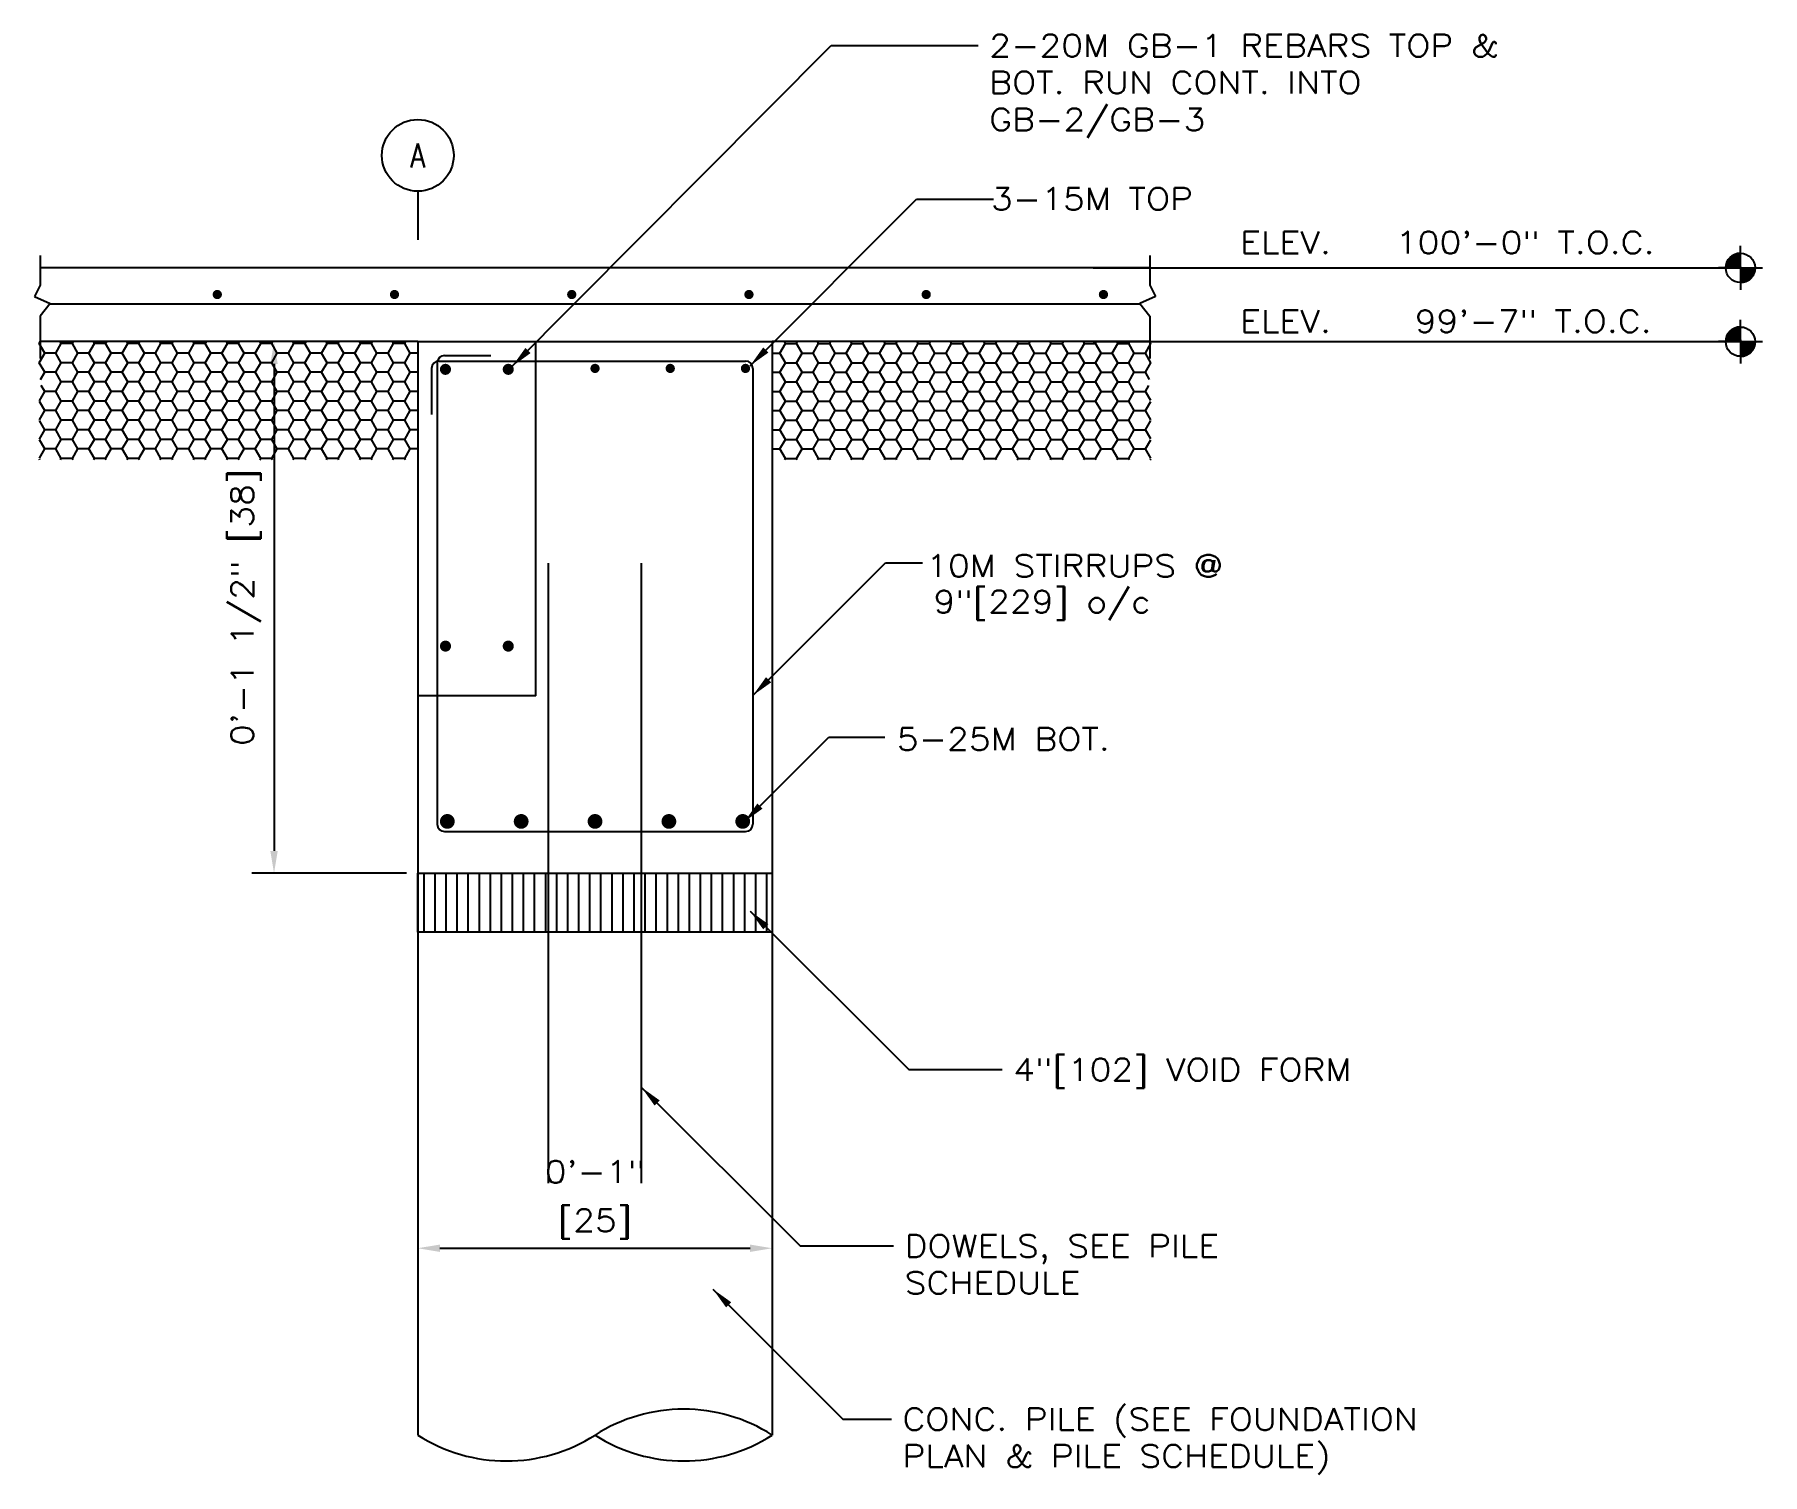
# Model space of a CAD drawing. Header units: inches. Extents: x -229 to 9761, y -1201 to 3580.
# Drawn here: x 1463.5 to 1580.5, y -589.4 to -491.8 of the extents above; entities that cross this region are included whole.
import ezdxf
from ezdxf.enums import TextEntityAlignment as Align

# ---------------------------------------------------------------- set-up
doc = ezdxf.new("R2010")
doc.units = ezdxf.units.IN
doc.header["$MEASUREMENT"] = 0
doc.layers.get('0').update_dxf_attribs({"linetype": 'CONTINUOUS'})
doc.layers.get('DEFPOINTS').update_dxf_attribs({"linetype": 'CONTINUOUS'})
for name, color, linetype in [('Architectural_Plan_Dim', 5, 'CONTINUOUS'), ('Foundation_Details_Reinf', 131, 'CONTINUOUS'), ('LAYER11A', 11, 'CONTINUOUS'), ('LAYER131A', 131, 'CONTINUOUS'), ('LAYER72A', 72, 'CONTINUOUS'), ('LAYER7A', 7, 'CONTINUOUS'), ('Structural_Plan_GB', 41, 'CONTINUOUS'), ('Structural_Section_Dim', 5, 'CONTINUOUS'), ('Structural_Section_Elev', 3, 'CONTINUOUS'), ('Structural_Section_Text', 5, 'CONTINUOUS')]:
    doc.layers.add(name, color=color, linetype=linetype)
doc.styles.add('ROMANS-115', font='romans.shx', dxfattribs={"width": 1.15})
doc.styles.add('ROMANS80', font='romans.shx', dxfattribs={"width": 0.8})
doc.dimstyles.new('12-ROMANS-115-PS', dxfattribs={"dimscale": 0, "dimtxt": 0.0625, "dimasz": 0.0625, "dimexe": 0.0625, "dimexo": 0.03125, "dimgap": 0.03125, "dimtad": 1, "dimdec": 3, "dimlfac": 24, "dimzin": 1, "dimdsep": 46, "dimlunit": 4, "dimtxsty": 'ROMANS-115', "dimcen": 0.125, "dimclrd": 256, "dimclre": 256, "dimclrt": 256, "dimadec": 0, "dimazin": 0, "dimtfac": 1, "dimtdec": 3, "dimtofl": 0, "dimtmove": 0, "dimatfit": 0, "dimfxl": 1, "dimfrac": 2, "dimtolj": 1, "dimtzin": 0, "dimarcsym": 0})
doc.dimstyles.new('12-ROMANS-115-PS-APV', dxfattribs={"dimscale": 0, "dimtxt": 0.0625, "dimasz": 0.0625, "dimexe": 0.0625, "dimexo": 0.03125, "dimgap": 0.03125, "dimtad": 1, "dimdec": 3, "dimlfac": 24, "dimzin": 1, "dimdsep": 46, "dimlunit": 4, "dimtxsty": 'ROMANS-115', "dimcen": 0.125, "dimclrd": 256, "dimclre": 256, "dimclrt": 256, "dimadec": 0, "dimazin": 0, "dimtfac": 1, "dimtdec": 3, "dimtofl": 0, "dimtmove": 0, "dimatfit": 0, "dimfxl": 1, "dimfrac": 2, "dimtolj": 1, "dimtzin": 0, "dimarcsym": 0})

# ---------------------------------------------------------------- blocks, each defined once
blk = doc.blocks.new('*D125')
at = {"layer": 'DEFPOINTS', "color": 0, "ltscale": 2}
for p in [(1489.48, -512.64), (1479.75, -548.64), (1489.48, -548.64)]:
    blk.add_point(p, dxfattribs=at)
at = {"layer": 'Structural_Section_Dim', "lineweight": -2, "ltscale": 2}
for p, q in [((1479.75, -514.14), (1479.75, -547.14)), ((1488.73, -548.64), (1478.25, -548.64))]:
    blk.add_line(p, q, dxfattribs=at)
at = {"layer": 'Structural_Section_Dim', "ltscale": 2}
for points in [[(1479.5, -514.14), (1480, -514.14), (1479.75, -512.64)], [(1479.5, -547.14), (1480, -547.14), (1479.75, -548.64)]]:
    blk.add_solid(points, dxfattribs=at)
at = {"layer": 'Structural_Section_Dim', "ltscale": 2, "insert": (1477.85, -530.64), "char_height": 1.5, "attachment_point": 5, "rotation": 90, "style": 'ROMANS-115'}
blk.add_mtext('\\A1;0\'-1 1/2" [38]', dxfattribs=at)
blk = doc.blocks.new('*D126')
at = {"layer": 'DEFPOINTS', "color": 0, "ltscale": 2}
for p in [(1489.48, -565.48), (1513.48, -565.48), (1513.48, -574.05)]:
    blk.add_point(p, dxfattribs=at)
at = {"layer": 'Structural_Section_Dim', "lineweight": -2, "ltscale": 2}
blk.add_line((1490.98, -574.05), (1511.98, -574.05), dxfattribs=at)
at = {"layer": 'Structural_Section_Dim', "ltscale": 2}
for points in [[(1490.98, -573.8), (1490.98, -574.3), (1489.48, -574.05)], [(1511.98, -573.8), (1511.98, -574.3), (1513.48, -574.05)]]:
    blk.add_solid(points, dxfattribs=at)
at = {"layer": 'Structural_Section_Dim', "ltscale": 2, "char_height": 1.5, "attachment_point": 5, "style": 'ROMANS-115'}
for s, insert in [('\\A1;0\'-1"', (1501.48, -568.87)), ('\\A1;[25]', (1501.48, -572.41))]:
    blk.add_mtext(s, dxfattribs=dict(at, insert=insert))
blk = doc.blocks.new('Gridline')
blk.add_line((-0.5, -21.1), (-0.5, -69.7))
blk.add_circle((-0.5, 14.9), 36)
at = {"color": 5, "style": 'ROMANS80', "width": 0.8}
blk.add_attdef('GRID', text='', height=24, dxfattribs=at).set_placement((-0.5, 14.9), align=Align.MIDDLE)
blk = doc.blocks.new('*X53')
at = {"color": 0}
for p, q in [((614, 821.4), (626, 833.3)), ((614, 821.6), (625.8, 833.3)), ((614, 821.7), (625.6, 833.3)), ((614, 821.9), (625.4, 833.3)), ((614, 822.1), (625.3, 833.3)), ((614.1, 822.3), (625.1, 833.3)), ((614.1, 822.5), (624.9, 833.3)), ((614.1, 822.7), (624.7, 833.3)), ((614.1, 822.9), (624.5, 833.2)), ((614.1, 823.1), (624.3, 833.2)), ((614.2, 821.3), (626, 833.2)), ((614.2, 823.3), (624.1, 833.2)), ((614.2, 823.5), (623.8, 833.1)), ((614.3, 823.7), (623.6, 833.1)), ((614.3, 824), (623.4, 833.1)), ((614.3, 821.3), (626, 833)), ((614.4, 824.2), (623.2, 833)), ((614.4, 824.4), (622.9, 832.9)), ((614.5, 824.7), (622.7, 832.9)), ((614.5, 821.3), (626, 832.8)), ((614.6, 824.9), (622.4, 832.8)), ((614.7, 825.2), (622.2, 832.7)), ((614.7, 821.3), (626, 832.7)), ((614.8, 825.5), (621.9, 832.6)), ((614.9, 825.8), (621.6, 832.5)), ((614.9, 821.3), (626, 832.5)), ((615, 826.1), (621.3, 832.4)), ((615, 821.3), (626, 832.3)), ((615.1, 826.4), (621, 832.2)), ((615.2, 821.3), (626, 832.1)), ((615.3, 826.7), (620.6, 832.1)), ((615.4, 821.3), (626, 832)), ((615.5, 827.1), (620.3, 831.9)), ((615.6, 821.3), (626, 831.8)), ((615.7, 827.5), (619.9, 831.6)), ((615.8, 821.3), (626, 831.6)), ((615.9, 821.3), (626, 831.4)), ((616, 828), (619.4, 831.3)), ((616.1, 821.3), (626, 831.3)), ((616.3, 821.3), (626, 831.1)), ((616.4, 828.6), (618.8, 830.9)), ((616.5, 821.3), (626, 830.9)), ((616.6, 821.3), (626, 830.7)), ((616.8, 821.3), (626, 830.6)), ((617, 821.3), (626, 830.4)), ((617.2, 821.3), (626, 830.2)), ((617.3, 821.3), (626, 830)), ((617.5, 821.3), (626, 829.8)), ((617.7, 821.3), (626, 829.7)), ((617.9, 821.3), (626, 829.5)), ((618, 821.3), (626, 829.3)), ((618.2, 821.3), (626, 829.1)), ((618.4, 821.3), (626, 829)), ((618.6, 821.3), (626, 828.8)), ((618.8, 821.3), (626, 828.6)), ((618.9, 821.3), (626, 828.4)), ((619.1, 821.3), (626, 828.3)), ((619.3, 821.3), (626, 828.1)), ((619.5, 821.3), (626, 827.9)), ((619.6, 821.3), (626, 827.7)), ((619.8, 821.3), (626, 827.5)), ((620, 821.3), (626, 827.4)), ((620.2, 821.3), (626, 827.2)), ((620.3, 821.3), (626, 827)), ((620.5, 821.3), (626, 826.8)), ((620.7, 821.3), (626, 826.7)), ((620.9, 821.3), (626, 826.5)), ((621.1, 821.3), (626, 826.3)), ((621.2, 821.3), (626, 826.1)), ((621.4, 821.3), (626, 826)), ((621.6, 821.3), (626, 825.8)), ((621.8, 821.3), (626, 825.6)), ((621.9, 821.3), (626, 825.4)), ((622.1, 821.3), (626, 825.2)), ((622.3, 821.3), (626, 825.1)), ((622.5, 821.3), (626, 824.9)), ((622.6, 821.3), (626, 824.7)), ((622.8, 821.3), (626, 824.5)), ((623, 821.3), (626, 824.4)), ((623.2, 821.3), (626, 824.2)), ((623.4, 821.3), (626, 824)), ((623.5, 821.3), (626, 823.8)), ((623.7, 821.3), (626, 823.7)), ((623.9, 821.3), (626, 823.5)), ((624.1, 821.3), (626, 823.3)), ((624.2, 821.3), (626, 823.1)), ((624.4, 821.3), (626, 822.9)), ((624.6, 821.3), (626, 822.8)), ((624.8, 821.3), (626, 822.6)), ((624.9, 821.3), (626, 822.4)), ((625.1, 821.3), (626, 822.2)), ((625.3, 821.3), (626, 822.1)), ((625.5, 821.3), (626, 821.9)), ((625.7, 821.3), (626, 821.7)), ((625.8, 821.3), (626, 821.5)), ((626, 821.3), (626, 821.4))]:
    blk.add_line(p, q, dxfattribs=at)

msp = doc.modelspace()

# ---------------------------------------------------------------- hatches: boundary and pattern name
at = {"layer": 'LAYER7A'}
h = msp.add_hatch(dxfattribs=at)
h.set_pattern_fill('HONEY', color=256, scale=6, style=0)
h.set_pattern_definition([(180, (6878.4709, -1338.3014), (-1.125, 0.64951905), [0.75, -1.5]), (60, (6878.4709, -1338.3014), (1.125, 0.649519054), [0.75, -1.5]), (120, (6878.4709, -1338.3014), (-2e-09, 1.299038104), [-1.5, 0.75])])
h.paths.add_polyline_path([(1487.484044, -512.636491), (1487.484044, -520.636491), (1463.861248, -520.636491), (1463.861248, -515.802656), (1464.15004, -515.349393), (1463.613713, -514.937335), (1463.819992, -514.525278), (1463.819992, -512.636491)])
h.paths.add_polyline_path([(1487.484044, -512.636491), (1489.484044, -512.636491), (1489.484044, -520.636491), (1487.484044, -520.636491)])
h = msp.add_hatch(dxfattribs=at)
h.set_pattern_fill('HONEY', color=256, scale=6, style=0)
h.set_pattern_definition([(0, (-3875.5028, -1338.3014), (1.125, 0.64951905), [0.75, -1.5]), (120, (-3875.5028, -1338.3014), (-1.125, 0.649519054), [0.75, -1.5]), (60, (-3875.5028, -1338.3014), (2e-09, 1.299038104), [-1.5, 0.75])])
h.paths.add_polyline_path([(1515.484044, -512.636491), (1515.484044, -520.636491), (1539.106839, -520.636491), (1539.106839, -515.802656), (1538.818047, -515.349393), (1539.354375, -514.937335), (1539.148095, -514.525278), (1539.148095, -512.636491)])
h.paths.add_polyline_path([(1515.484044, -512.636491), (1513.484044, -512.636491), (1513.484044, -520.636491), (1515.484044, -520.636491)])
h = msp.add_hatch(dxfattribs=at)
h.set_pattern_fill('LINE', color=256, scale=5.98958, angle=90, style=0)
h.paths.add_polyline_path([(1498.334471, -548.636491), (1489.484044, -548.636491), (1489.484044, -552.629546), (1498.334471, -552.629546)])
h.paths.add_polyline_path([(1504.633617, -548.636491), (1498.334471, -548.636491), (1498.334471, -552.629546), (1504.633617, -552.629546)])
h.paths.add_polyline_path([(1513.484044, -548.636491), (1504.633617, -548.636491), (1504.633617, -552.629546), (1513.484044, -552.629546)])

# ---------------------------------------------------------------- linework, layer by layer
at = {"layer": 'Foundation_Details_Reinf'}
for p, q in [((1491.296544, -513.573991), (1494.421544, -513.573991)), ((1490.421544, -514.448991), (1490.421544, -517.573991)), ((1490.796544, -514.073991), (1490.796544, -545.323991)), ((1490.921544, -513.948991), (1511.671544, -513.948991)), ((1512.171544, -514.448991), (1512.171544, -545.323991)), ((1498.334471, -569.636491), (1498.334471, -527.636491)), ((1504.633617, -569.636491), (1504.633617, -527.636491)), ((1491.296544, -545.823991), (1511.671544, -545.823991))]:
    msp.add_line(p, q, dxfattribs=at)
for points, const_width in [([(1491.171544, -514.511491, 1), (1491.546544, -514.511491, 1)], 0.375), ([(1495.421544, -514.511491, 1), (1495.796544, -514.511491, 1)], 0.375), ([(1501.327794, -514.448991, 1), (1501.640294, -514.448991, 1)], 0.3125), ([(1506.421544, -514.448991, 1), (1506.734044, -514.448991, 1)], 0.3125), ([(1511.827794, -514.448991, -1), (1511.515294, -514.448991, -1)], 0.3125), ([(1491.171544, -533.261491, -1), (1491.546544, -533.261491, -1)], 0.375), ([(1495.421544, -533.261491, -1), (1495.796544, -533.261491, -1)], 0.375), ([(1491.234044, -545.136491, 1), (1491.734044, -545.136491, 1)], 0.5), ([(1496.234044, -545.136491, 1), (1496.734044, -545.136491, 1)], 0.5), ([(1501.234044, -545.136491, 1), (1501.734044, -545.136491, 1)], 0.5), ([(1506.234044, -545.136491, 1), (1506.734044, -545.136491, 1)], 0.5), ([(1511.734044, -545.136491, -1), (1511.234044, -545.136491, -1)], 0.5)]:
    msp.add_lwpolyline(points, format="xyb", close=True, dxfattribs=dict(at, const_width=const_width))
for centre, start, end in [((1491.296544, -514.073991), 90, 180), ((1490.921544, -514.448991), 90, 180), ((1511.671544, -514.448991), 0, 90), ((1491.296544, -545.323991), 180, 270), ((1511.671544, -545.323991), 270, 0)]:
    msp.add_arc(centre, 0.5, start, end, dxfattribs=at)
at = {"layer": 'LAYER11A'}
for p, q in [((1539.049341, -507.636491), (1463.918746, -507.636491)), ((1489.484044, -512.636491), (1463.918746, -512.636491)), ((1539.049341, -512.636491), (1513.484044, -512.636491)), ((1489.484044, -548.636491), (1513.497936, -548.636491)), ((1489.484044, -548.636491), (1513.497936, -548.636491))]:
    msp.add_line(p, q, dxfattribs=at)
at = {"layer": 'LAYER131A'}
for p, q in [((1489.484044, -548.636491), (1489.484044, -586.707466)), ((1489.484044, -552.629546), (1489.484044, -548.636491)), ((1513.484044, -548.636491), (1513.484044, -586.707466)), ((1513.484044, -548.636491), (1513.484044, -552.629546)), ((1513.484044, -552.629546), (1489.484044, -552.629546))]:
    msp.add_line(p, q, dxfattribs=at)
at = {"layer": 'LAYER131A', "const_width": 0.3125}
for points in [[(1475.751361, -509.442388, 1), (1476.063861, -509.442388, 1)], [(1487.751361, -509.442388, 1), (1488.063861, -509.442388, 1)], [(1499.751361, -509.442388, 1), (1500.063861, -509.442388, 1)], [(1511.751361, -509.442388, 1), (1512.063861, -509.442388, 1)], [(1523.751361, -509.442388, 1), (1524.063861, -509.442388, 1)], [(1535.751361, -509.442388, 1), (1536.063861, -509.442388, 1)]]:
    msp.add_lwpolyline(points, format="xyb", close=True, dxfattribs=at)
at = {"layer": 'LAYER131A'}
for centre, start, end in [((1507.484044, -596.09648), 57.41960443, 122.58039557), ((1495.484044, -577.318451), 237.41960443, 302.58039557), ((1507.484044, -577.318451), 237.41960443, 302.58039557)]:
    msp.add_arc(centre, 11.142423, start, end, dxfattribs=at)
at = {"layer": 'LAYER72A'}
msp.add_line((1464.571025, -510.067388), (1538.397063, -510.067388), dxfattribs=at)
at = {"layer": 'Structural_Plan_GB'}
for p, q in [((1489.484044, -512.636491), (1489.484044, -548.636491)), ((1489.484044, -512.636491), (1513.484044, -512.636491)), ((1513.484044, -512.636491), (1513.484044, -548.636491)), ((1489.484044, -548.636491), (1513.484044, -548.636491))]:
    msp.add_line(p, q, dxfattribs=at)
at = {"layer": 'Structural_Plan_GB', "ltscale": 10}
for q in [(1497.484044, -512.636491), (1489.484044, -536.636491)]:
    msp.add_line((1497.484044, -536.636491), q, dxfattribs=at)
at = {"layer": 'Structural_Section_Dim'}
for p, q in [((1463.918746, -506.797764), (1463.918746, -508.803604)), ((1539.049341, -506.797764), (1539.049341, -508.803604)), ((1463.918746, -508.803604), (1463.536193, -509.567734)), ((1539.049341, -508.803604), (1539.431894, -509.567734)), ((1463.536193, -509.567734), (1464.588214, -510.045316)), ((1464.588214, -510.045316), (1463.918746, -510.904963)), ((1539.431894, -509.567734), (1538.379874, -510.045316)), ((1538.379874, -510.045316), (1539.049341, -510.904963)), ((1463.918746, -510.904963), (1463.918746, -513.77045)), ((1539.049341, -510.904963), (1539.049341, -513.77045))]:
    msp.add_line(p, q, dxfattribs=at)
at = {"layer": 'Structural_Section_Elev'}
for p, q in [((1579.038014, -507.636491), (1579.038014, -506.147624)), ((1579.038014, -507.636491), (1577.549146, -507.636491)), ((1579.038014, -507.636491), (1580.526881, -507.636491)), ((1579.038014, -507.636491), (1579.038014, -509.125359)), ((1579.038014, -512.636491), (1579.038014, -511.147624)), ((1579.038014, -512.636491), (1577.549146, -512.636491)), ((1579.038014, -512.636491), (1580.526881, -512.636491)), ((1579.038014, -512.636491), (1579.038014, -514.125359))]:
    msp.add_line(p, q, dxfattribs=at)
for centre in [(1579.038014, -507.636491), (1579.038014, -512.636491)]:
    msp.add_circle(centre, 0.992578, dxfattribs=at)
for centre, start, end in [((1579.038014, -507.636491), 90, 180), ((1579.038015, -507.635201), 269.94478167, 359.94478167), ((1579.038014, -512.636491), 90, 180), ((1579.038015, -512.635201), 269.94478167, 359.94478167)]:
    msp.add_arc(centre, 0.992578, start, end, dxfattribs=at)
at = {"layer": 'Structural_Section_Text', "ltscale": 0.2}
for p, q in [((1535.201665, -507.636491), (1579.038014, -507.636491)), ((1535.201665, -512.636491), (1579.038014, -512.636491))]:
    msp.add_line(p, q, dxfattribs=at)

# ---------------------------------------------------------------- block references
at = {"layer": 'Architectural_Plan_Dim', "xscale": 0.06749999999738066, "yscale": 0.06750000000010914, "zscale": 0.06749999999999996}
msp.add_blockref('Gridline', (1489.517634, -501.023193), dxfattribs=at).add_auto_attribs({'GRID': 'A'})
at = {"layer": 'Structural_Section_Elev', "xscale": 0.08271484375001137, "yscale": 0.08271484374995453, "zscale": 0.08271484375003677}
for p in [(1527.287452, -575.57367), (1527.287452, -580.57367)]:
    msp.add_blockref('*X53', p, dxfattribs=at)
at = {"layer": 'Structural_Section_Elev', "xscale": -0.08271484375013657, "yscale": 0.08271484374995453, "zscale": 0.08271484375003677, "rotation": 269.9447816677868}
for p in [(1511.081499, -559.350799), (1511.081499, -564.350799)]:
    msp.add_blockref('*X53', p, dxfattribs=at)

# ---------------------------------------------------------------- texts
at = {"layer": 'Structural_Section_Text', "style": 'ROMANS-115', "width": 1.15}
for s, p in [('3-15M TOP', (1528.292517, -503.707332)), ('ELEV.   100\'-0" T.O.C.', (1545.173534, -506.666883)), ('ELEV.    99\'-7" T.O.C.', (1545.173534, -512.005008)), ('10M STIRRUPS @', (1523.903115, -528.570454)), ('9"[229] o/c', (1524.399657, -530.999026)), ('5-25M BOT.', (1521.918233, -540.306041))]:
    msp.add_text(s, height=1.5, dxfattribs=at).set_placement(p)
at = {"layer": 'Structural_Section_Text', "char_height": 1.5, "attachment_point": 1, "style": 'ROMANS-115'}
for s, insert in [('2-20M GB-1 REBARS TOP &\\PBOT. RUN CONT. INTO\\PGB-2/GB-3', (1528.173283, -491.831273)), ('4"[102] VOID FORM', (1529.795153, -561.200761)), ('DOWELS, SEE PILE\\PSCHEDULE', (1522.44708, -573.147818)), ('\\A1;CONC. PILE (SEE FOUNDATION\\PPLAN & PILE SCHEDULE)', (1522.298764, -584.874301))]:
    msp.add_mtext(s, dxfattribs=dict(at, insert=insert))

# ---------------------------------------------------------------- dimensions: what is measured, and where the dimension line sits
at = {"layer": 'Structural_Section_Dim'}
dim = msp.add_linear_dim(base=(1479.746402, -548.636491), p1=(1489.484044, -512.636491), p2=(1489.484044, -548.636491), angle=90, dimstyle='12-ROMANS-115-PS-APV', override={"dimscale": 24, "dimlfac": 0.041667, "dimse1": 1}, dxfattribs=at)
dim.commit()
dim.dimension.update_dxf_attribs({"geometry": '*D125', "text_midpoint": (1477.853545, -530.636491)})
dim = msp.add_linear_dim(base=(1513.484044, -574.051734), p1=(1489.484044, -565.479807), p2=(1513.484044, -565.479807), dimstyle='12-ROMANS-115-PS', override={"dimscale": 24, "dimlfac": 0.041667, "dimpost": '\\X', "dimse1": 1, "dimse2": 1}, dxfattribs=at)
dim.commit()
dim.dimension.update_dxf_attribs({"geometry": '*D126', "text_midpoint": (1501.484044, -570.51602)})

# ---------------------------------------------------------------- leaders
at = {"layer": 'Structural_Section_Text', "annotation_type": 0, "has_hookline": 1, "hookline_direction": 0}
for points, dimstyle, override, text_width in [([(1495.883044, -514.303483), (1517.47368, -492.581273), (1527.423283, -492.581273)], '12-ROMANS-115-PS-APV', {"dimscale": 24, "dimtad": 0, "dimlfac": 0.041667, "dimse1": 1}, 39.510714), ([(1511.98169, -551.20795), (1522.724501, -561.950761), (1529.045153, -561.950761)], '12-ROMANS-115-PS', {"dimscale": 24, "dimtad": 0, "dimlfac": 0.041667}, 25.464286), ([(1504.633617, -563.155007), (1515.376428, -573.897818), (1521.69708, -573.897818)], '12-ROMANS-115-PS', {"dimscale": 24, "dimtad": 0, "dimlfac": 0.041667}, 23.985714), ([(1509.470152, -576.823165), (1518.271287, -585.624301), (1521.548764, -585.624301)], '12-ROMANS-115-PS', {"dimscale": 24, "dimtad": 0, "dimlfac": 0.041667}, 39.428571)]:
    msp.add_leader(points, dimstyle=dimstyle, override=override, dxfattribs=dict(at, text_width=text_width))
at = {"layer": 'Structural_Section_Text'}
for points in [[(1511.984653, -514.264923), (1523.255557, -502.994019), (1528.465304, -502.994019)], [(1512.171544, -536.604699), (1521.158943, -527.617299), (1523.646119, -527.617299)], [(1511.592464, -545.154512), (1517.315851, -539.431126), (1521.114852, -539.431126)]]:
    msp.add_leader(points, dimstyle='12-ROMANS-115-PS-APV', override={"dimscale": 24, "dimtad": 0, "dimlfac": 0.041667}, dxfattribs=at)

doc.saveas('drawing.dxf')
